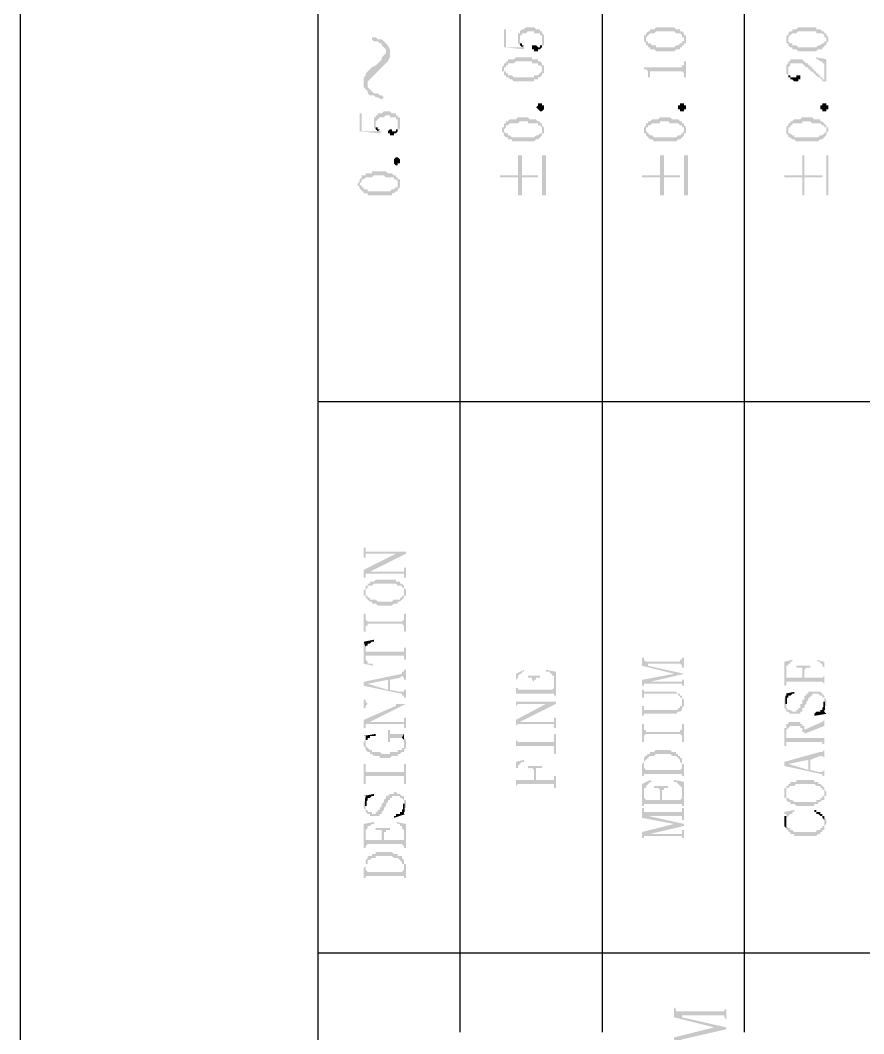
# Model space of a CAD drawing. Header units: millimetres. Extents: x 7018 to 13530, y 4187 to 5692.
# Drawn here: x 7512.01 to 7531.02, y 4550.47 to 4573.32 of the extents above; entities that cross this region are included whole.
import ezdxf

# ---------------------------------------------------------------- set-up
doc = ezdxf.new("R2010")
doc.units = ezdxf.units.MM

msp = doc.modelspace()

# ---------------------------------------------------------------- hatches: boundary and pattern name
at = {"transparency": 33554559}
for points in [[(7522.913, 4573.119), (7522.913, 4572.713), (7523.365, 4572.668), (7523.365, 4572.713), (7523.365, 4572.758), (7523.32, 4572.713), (7522.959, 4572.713), (7522.959, 4573.119)], [(7523.229, 4572.938), (7523.229, 4572.848), (7523.229, 4572.803), (7523.229, 4572.803), (7523.274, 4572.758), (7523.274, 4572.893), (7523.274, 4572.984), (7523.32, 4572.984), (7523.32, 4573.029), (7523.41, 4573.029), (7523.455, 4573.074), (7523.59, 4573.074), (7523.59, 4573.029), (7523.726, 4573.029), (7523.726, 4572.984), (7523.771, 4572.984), (7523.771, 4572.938), (7523.771, 4572.893), (7523.771, 4572.758), (7523.816, 4572.758), (7523.816, 4572.803), (7523.816, 4572.893), (7523.816, 4572.938), (7523.816, 4572.984), (7523.771, 4573.029), (7523.771, 4573.074), (7523.726, 4573.074), (7523.726, 4573.119), (7523.636, 4573.119), (7523.59, 4573.164), (7523.41, 4573.164), (7523.365, 4573.119), (7523.32, 4573.119), (7523.274, 4573.074), (7523.274, 4573.029), (7523.229, 4573.029), (7523.229, 4572.984)], [(7526.073, 4572.893), (7526.073, 4572.848), (7526.073, 4572.848), (7526.118, 4572.803), (7526.118, 4572.758), (7526.118, 4572.893), (7526.118, 4572.938), (7526.118, 4572.938), (7526.163, 4572.984), (7526.163, 4572.984), (7526.208, 4573.029), (7526.298, 4573.029), (7526.343, 4573.074), (7526.75, 4573.074), (7526.795, 4573.029), (7526.885, 4573.029), (7526.93, 4572.984), (7526.93, 4572.938), (7526.975, 4572.938), (7526.975, 4572.893), (7526.975, 4573.029), (7526.975, 4573.029), (7526.93, 4573.074), (7526.885, 4573.074), (7526.885, 4573.119), (7526.795, 4573.119), (7526.75, 4573.164), (7526.343, 4573.164), (7526.298, 4573.119), (7526.208, 4573.119), (7526.208, 4573.074), (7526.163, 4573.074), (7526.118, 4573.029), (7526.118, 4572.984), (7526.073, 4572.984), (7526.073, 4572.938), (7526.073, 4572.938)], [(7526.118, 4572.758), (7526.163, 4572.758), (7526.163, 4572.713), (7526.208, 4572.713), (7526.208, 4572.668), (7526.298, 4572.668), (7526.343, 4572.623), (7526.75, 4572.623), (7526.795, 4572.668), (7526.885, 4572.668), (7526.885, 4572.713), (7526.93, 4572.713), (7526.93, 4572.758), (7526.975, 4572.758), (7526.975, 4572.803), (7527.02, 4572.803), (7527.02, 4572.848), (7527.02, 4572.893), (7527.02, 4572.938), (7527.02, 4572.984), (7526.975, 4572.984), (7526.975, 4573.029), (7526.975, 4572.893), (7526.975, 4572.848), (7526.93, 4572.848), (7526.93, 4572.803), (7526.885, 4572.803), (7526.84, 4572.758), (7526.795, 4572.758), (7526.75, 4572.713), (7526.343, 4572.713), (7526.343, 4572.758), (7526.253, 4572.758), (7526.208, 4572.803), (7526.163, 4572.803), (7526.163, 4572.848), (7526.118, 4572.848), (7526.118, 4572.893), (7526.118, 4572.893)], [(7529.277, 4572.893), (7529.277, 4572.848), (7529.277, 4572.803), (7529.322, 4572.803), (7529.322, 4572.758), (7529.322, 4572.893), (7529.322, 4572.938), (7529.322, 4572.938), (7529.367, 4572.984), (7529.367, 4572.984), (7529.412, 4573.029), (7529.503, 4573.029), (7529.548, 4573.074), (7529.954, 4573.074), (7529.954, 4573.029), (7530.089, 4573.029), (7530.135, 4572.984), (7530.135, 4572.938), (7530.18, 4572.938), (7530.18, 4572.893), (7530.18, 4573.029), (7530.135, 4573.029), (7530.135, 4573.074), (7530.089, 4573.074), (7530.044, 4573.119), (7529.954, 4573.119), (7529.954, 4573.164), (7529.548, 4573.164), (7529.503, 4573.119), (7529.412, 4573.119), (7529.412, 4573.074), (7529.367, 4573.074), (7529.322, 4573.029), (7529.322, 4572.984), (7529.277, 4572.984), (7529.277, 4572.938), (7529.277, 4572.938)], [(7529.322, 4572.758), (7529.322, 4572.758), (7529.367, 4572.713), (7529.412, 4572.713), (7529.412, 4572.668), (7529.503, 4572.668), (7529.548, 4572.623), (7529.954, 4572.623), (7529.999, 4572.668), (7530.089, 4572.668), (7530.089, 4572.713), (7530.135, 4572.713), (7530.135, 4572.758), (7530.18, 4572.758), (7530.18, 4572.803), (7530.18, 4572.803), (7530.225, 4572.848), (7530.225, 4572.893), (7530.225, 4572.938), (7530.225, 4572.938), (7530.18, 4572.984), (7530.18, 4573.029), (7530.18, 4572.893), (7530.18, 4572.848), (7530.135, 4572.848), (7530.135, 4572.803), (7530.089, 4572.803), (7530.044, 4572.758), (7529.999, 4572.758), (7529.954, 4572.713), (7529.548, 4572.713), (7529.503, 4572.758), (7529.412, 4572.758), (7529.412, 4572.803), (7529.367, 4572.803), (7529.322, 4572.848), (7529.322, 4572.893), (7529.322, 4572.893)], [(7519.935, 4572.893), (7519.935, 4572.893), (7519.98, 4572.848), (7520.07, 4572.848), (7520.115, 4572.803), (7520.16, 4572.803), (7520.16, 4572.758), (7520.206, 4572.713), (7520.251, 4572.668), (7520.251, 4572.352), (7520.251, 4572.352), (7520.296, 4572.397), (7520.341, 4572.487), (7520.341, 4572.668), (7520.296, 4572.758), (7520.251, 4572.803), (7520.251, 4572.803), (7520.206, 4572.848), (7520.16, 4572.893), (7520.07, 4572.893), (7520.025, 4572.938), (7519.935, 4572.938)], [(7523.274, 4572.758), (7523.274, 4572.758), (7523.32, 4572.713), (7523.32, 4572.713), (7523.365, 4572.758), (7523.32, 4572.758), (7523.32, 4572.803), (7523.274, 4572.803), (7523.274, 4572.848), (7523.274, 4572.893)], [(7523.545, 4572.713), (7523.545, 4572.668), (7523.59, 4572.668), (7523.59, 4572.623), (7523.681, 4572.623), (7523.681, 4572.668), (7523.726, 4572.668), (7523.771, 4572.713), (7523.771, 4572.893), (7523.771, 4572.803), (7523.771, 4572.758), (7523.726, 4572.758), (7523.726, 4572.713), (7523.681, 4572.713), (7523.636, 4572.758), (7523.545, 4572.758)], [(7519.754, 4571.9), (7519.754, 4571.81), (7519.799, 4571.765), (7519.844, 4571.72), (7519.844, 4571.946), (7519.89, 4571.991), (7519.935, 4572.036), (7519.98, 4572.081), (7520.025, 4572.126), (7520.07, 4572.171), (7520.115, 4572.216), (7520.16, 4572.261), (7520.16, 4572.261), (7520.206, 4572.307), (7520.251, 4572.352), (7520.251, 4572.623), (7520.251, 4572.577), (7520.206, 4572.532), (7520.16, 4572.487), (7520.16, 4572.442), (7520.115, 4572.397), (7520.07, 4572.352), (7520.025, 4572.307), (7519.935, 4572.261), (7519.935, 4572.261), (7519.89, 4572.216), (7519.844, 4572.171), (7519.799, 4572.126), (7519.799, 4572.081), (7519.754, 4572.036), (7519.754, 4571.991)], [(7522.868, 4572.216), (7522.868, 4572.171), (7522.913, 4572.171), (7522.913, 4572.126), (7522.913, 4572.081), (7522.913, 4572.216), (7522.913, 4572.261), (7522.959, 4572.261), (7522.959, 4572.307), (7523.004, 4572.307), (7523.004, 4572.352), (7523.139, 4572.352), (7523.184, 4572.397), (7523.545, 4572.397), (7523.545, 4572.352), (7523.681, 4572.352), (7523.681, 4572.307), (7523.726, 4572.307), (7523.771, 4572.261), (7523.771, 4572.216), (7523.771, 4572.352), (7523.771, 4572.352), (7523.726, 4572.397), (7523.681, 4572.397), (7523.681, 4572.442), (7523.545, 4572.442), (7523.545, 4572.487), (7523.184, 4572.487), (7523.139, 4572.442), (7523.004, 4572.442), (7523.004, 4572.397), (7522.959, 4572.397), (7522.959, 4572.352), (7522.913, 4572.352), (7522.913, 4572.307), (7522.913, 4572.307), (7522.868, 4572.261)], [(7522.913, 4572.081), (7522.959, 4572.081), (7522.959, 4572.036), (7523.004, 4572.036), (7523.049, 4571.991), (7523.094, 4571.991), (7523.139, 4571.946), (7523.59, 4571.946), (7523.59, 4571.991), (7523.681, 4571.991), (7523.681, 4572.036), (7523.726, 4572.036), (7523.771, 4572.081), (7523.771, 4572.126), (7523.816, 4572.126), (7523.816, 4572.171), (7523.816, 4572.216), (7523.816, 4572.261), (7523.816, 4572.307), (7523.771, 4572.307), (7523.771, 4572.352), (7523.771, 4572.216), (7523.771, 4572.171), (7523.771, 4572.171), (7523.726, 4572.126), (7523.726, 4572.126), (7523.681, 4572.081), (7523.59, 4572.081), (7523.59, 4572.036), (7523.139, 4572.036), (7523.094, 4572.081), (7523.004, 4572.081), (7523.004, 4572.126), (7522.959, 4572.126), (7522.959, 4572.171), (7522.913, 4572.171), (7522.913, 4572.216)], [(7526.073, 4572.261), (7526.073, 4572.216), (7526.118, 4572.216), (7526.163, 4572.171), (7526.163, 4572.126), (7526.163, 4572.036), (7526.208, 4572.036), (7526.208, 4572.126), (7526.208, 4572.171), (7526.93, 4572.171), (7526.975, 4572.126), (7526.975, 4572.036), (7527.02, 4572.036), (7527.02, 4572.397), (7526.975, 4572.397), (7526.975, 4572.352), (7526.975, 4572.307), (7526.93, 4572.307), (7526.93, 4572.261), (7526.885, 4572.261)], [(7529.277, 4572.216), (7529.277, 4572.171), (7529.277, 4572.126), (7529.277, 4572.126), (7529.322, 4572.081), (7529.322, 4572.216), (7529.322, 4572.261), (7529.322, 4572.261), (7529.367, 4572.307), (7529.367, 4572.352), (7529.638, 4572.352), (7529.683, 4572.307), (7529.683, 4572.307), (7529.728, 4572.261), (7529.774, 4572.261), (7529.774, 4572.216), (7529.819, 4572.216), (7529.819, 4572.171), (7529.864, 4572.171), (7529.909, 4572.126), (7529.909, 4572.126), (7529.954, 4572.081), (7529.954, 4572.081), (7529.999, 4572.036), (7530.044, 4572.036), (7530.044, 4571.991), (7530.089, 4571.991), (7530.089, 4571.946), (7530.135, 4571.946), (7530.135, 4571.991), (7530.089, 4571.991), (7530.089, 4572.036), (7530.044, 4572.036), (7530.044, 4572.081), (7529.999, 4572.081), (7529.999, 4572.126), (7529.954, 4572.126), (7529.954, 4572.171), (7529.909, 4572.171), (7529.909, 4572.216), (7529.864, 4572.216), (7529.864, 4572.261), (7529.819, 4572.261), (7529.819, 4572.307), (7529.774, 4572.307), (7529.774, 4572.352), (7529.728, 4572.352), (7529.683, 4572.397), (7529.683, 4572.397), (7529.638, 4572.442), (7529.367, 4572.442), (7529.367, 4572.397), (7529.322, 4572.397), (7529.322, 4572.352), (7529.322, 4572.352), (7529.277, 4572.307), (7529.277, 4572.261), (7529.277, 4572.261)], [(7529.954, 4572.487), (7529.954, 4572.442), (7529.999, 4572.442), (7530.044, 4572.397), (7530.089, 4572.397), (7530.089, 4572.352), (7530.135, 4572.352), (7530.135, 4571.946), (7530.18, 4571.946), (7530.18, 4572.442)], [(7529.322, 4572.081), (7529.322, 4572.036), (7529.367, 4572.036), (7529.367, 4571.991), (7529.412, 4571.991), (7529.458, 4571.946), (7529.548, 4571.946), (7529.548, 4571.991), (7529.593, 4571.991), (7529.593, 4572.036), (7529.593, 4572.081), (7529.503, 4572.081), (7529.503, 4572.036), (7529.367, 4572.036), (7529.367, 4572.081), (7529.322, 4572.081), (7529.322, 4572.126), (7529.322, 4572.171), (7529.322, 4572.171)], [(7519.844, 4571.72), (7519.844, 4571.675), (7519.89, 4571.63), (7519.98, 4571.63), (7520.025, 4571.584), (7520.07, 4571.584), (7520.16, 4571.539), (7520.206, 4571.584), (7520.16, 4571.63), (7520.115, 4571.63), (7520.07, 4571.675), (7519.98, 4571.675), (7519.935, 4571.72), (7519.935, 4571.72), (7519.89, 4571.765), (7519.844, 4571.81), (7519.844, 4571.855)], [(7523.816, 4571.359), (7523.816, 4571.314), (7523.816, 4571.314), (7523.771, 4571.269), (7523.726, 4571.269), (7523.681, 4571.314), (7523.681, 4571.314), (7523.636, 4571.359), (7523.636, 4571.359), (7523.681, 4571.404), (7523.681, 4571.449), (7523.771, 4571.449), (7523.771, 4571.404), (7523.816, 4571.404), (7523.816, 4571.359)], [(7527.02, 4571.359), (7527.02, 4571.314), (7526.975, 4571.314), (7526.975, 4571.269), (7526.885, 4571.269), (7526.885, 4571.314), (7526.84, 4571.314), (7526.84, 4571.359), (7526.84, 4571.404), (7526.885, 4571.404), (7526.885, 4571.449), (7526.975, 4571.449), (7526.975, 4571.404), (7527.02, 4571.404), (7527.02, 4571.359)], [(7530.225, 4571.359), (7530.225, 4571.314), (7530.18, 4571.314), (7530.18, 4571.269), (7530.089, 4571.269), (7530.089, 4571.314), (7530.044, 4571.314), (7530.044, 4571.359), (7530.044, 4571.404), (7530.089, 4571.404), (7530.089, 4571.449), (7530.18, 4571.449), (7530.18, 4571.404), (7530.225, 4571.404), (7530.225, 4571.359)], [(7519.664, 4571.223), (7519.664, 4570.817), (7520.115, 4570.772), (7520.16, 4570.817), (7520.115, 4570.817), (7520.115, 4570.862), (7520.07, 4570.817), (7519.709, 4570.817), (7519.709, 4571.223)], [(7519.98, 4571.043), (7519.98, 4570.953), (7519.98, 4570.907), (7519.98, 4570.907), (7520.025, 4570.862), (7520.025, 4570.998), (7520.025, 4571.043), (7520.025, 4571.043), (7520.07, 4571.088), (7520.07, 4571.088), (7520.115, 4571.133), (7520.206, 4571.133), (7520.251, 4571.178), (7520.341, 4571.178), (7520.341, 4571.133), (7520.476, 4571.133), (7520.476, 4571.088), (7520.521, 4571.088), (7520.521, 4571.043), (7520.521, 4570.998), (7520.521, 4570.862), (7520.567, 4570.862), (7520.567, 4570.907), (7520.567, 4570.998), (7520.567, 4571.043), (7520.567, 4571.133), (7520.521, 4571.133), (7520.521, 4571.178), (7520.476, 4571.178), (7520.476, 4571.223), (7520.386, 4571.223), (7520.341, 4571.269), (7520.206, 4571.269), (7520.16, 4571.223), (7520.07, 4571.223), (7520.07, 4571.178), (7520.025, 4571.178), (7520.025, 4571.133), (7519.98, 4571.133), (7519.98, 4571.088)], [(7520.025, 4570.862), (7520.025, 4570.862), (7520.07, 4570.817), (7520.07, 4570.817), (7520.115, 4570.862), (7520.07, 4570.862), (7520.07, 4570.907), (7520.025, 4570.907), (7520.025, 4570.953), (7520.025, 4570.998)], [(7520.296, 4570.817), (7520.296, 4570.772), (7520.341, 4570.772), (7520.341, 4570.727), (7520.431, 4570.727), (7520.431, 4570.772), (7520.476, 4570.772), (7520.521, 4570.817), (7520.521, 4570.998), (7520.521, 4570.907), (7520.521, 4570.862), (7520.476, 4570.862), (7520.476, 4570.817), (7520.386, 4570.817), (7520.386, 4570.862), (7520.341, 4570.862)], [(7522.868, 4570.862), (7522.868, 4570.817), (7522.868, 4570.817), (7522.913, 4570.772), (7522.913, 4570.727), (7522.913, 4570.862), (7522.913, 4570.862), (7522.959, 4570.907), (7522.959, 4570.953), (7523.004, 4570.953), (7523.049, 4570.998), (7523.229, 4570.998), (7523.274, 4571.043), (7523.455, 4571.043), (7523.455, 4570.998), (7523.681, 4570.998), (7523.681, 4570.953), (7523.726, 4570.953), (7523.771, 4570.907), (7523.771, 4570.862), (7523.771, 4570.998), (7523.726, 4570.998), (7523.726, 4571.043), (7523.681, 4571.043), (7523.636, 4571.088), (7523.5, 4571.088), (7523.455, 4571.133), (7523.229, 4571.133), (7523.184, 4571.088), (7523.049, 4571.088), (7523.004, 4571.043), (7522.959, 4571.043), (7522.959, 4570.998), (7522.913, 4570.998), (7522.913, 4570.953), (7522.913, 4570.907), (7522.868, 4570.907)], [(7522.913, 4570.727), (7522.959, 4570.682), (7523.004, 4570.682), (7523.004, 4570.637), (7523.094, 4570.637), (7523.094, 4570.592), (7523.59, 4570.592), (7523.636, 4570.637), (7523.681, 4570.637), (7523.726, 4570.682), (7523.726, 4570.682), (7523.771, 4570.727), (7523.771, 4570.772), (7523.816, 4570.772), (7523.816, 4570.817), (7523.816, 4570.862), (7523.816, 4570.907), (7523.816, 4570.907), (7523.771, 4570.953), (7523.771, 4570.817), (7523.771, 4570.772), (7523.726, 4570.772), (7523.681, 4570.727), (7523.636, 4570.727), (7523.59, 4570.682), (7523.094, 4570.682), (7523.049, 4570.727), (7523.004, 4570.727), (7523.004, 4570.772), (7522.959, 4570.772), (7522.913, 4570.817), (7522.913, 4570.862)], [(7526.073, 4570.862), (7526.073, 4570.817), (7526.073, 4570.772), (7526.118, 4570.772), (7526.118, 4570.727), (7526.118, 4570.862), (7526.118, 4570.907), (7526.163, 4570.907), (7526.163, 4570.953), (7526.208, 4570.953), (7526.253, 4570.998), (7526.434, 4570.998), (7526.434, 4571.043), (7526.614, 4571.043), (7526.659, 4570.998), (7526.84, 4570.998), (7526.885, 4570.953), (7526.93, 4570.953), (7526.93, 4570.907), (7526.975, 4570.907), (7526.975, 4570.862), (7526.975, 4570.998), (7526.93, 4570.998), (7526.93, 4571.043), (7526.885, 4571.043), (7526.84, 4571.088), (7526.705, 4571.088), (7526.659, 4571.133), (7526.434, 4571.133), (7526.389, 4571.088), (7526.253, 4571.088), (7526.208, 4571.043), (7526.163, 4571.043), (7526.163, 4570.998), (7526.118, 4570.998), (7526.118, 4570.953), (7526.118, 4570.953), (7526.073, 4570.907)], [(7526.118, 4570.727), (7526.163, 4570.682), (7526.163, 4570.682), (7526.208, 4570.637), (7526.253, 4570.637), (7526.298, 4570.592), (7526.795, 4570.592), (7526.84, 4570.637), (7526.885, 4570.637), (7526.93, 4570.682), (7526.93, 4570.682), (7526.975, 4570.727), (7526.975, 4570.772), (7527.02, 4570.772), (7527.02, 4570.817), (7527.02, 4570.862), (7527.02, 4570.907), (7527.02, 4570.907), (7526.975, 4570.953), (7526.975, 4570.817), (7526.975, 4570.817), (7526.93, 4570.772), (7526.93, 4570.772), (7526.885, 4570.727), (7526.84, 4570.727), (7526.795, 4570.682), (7526.298, 4570.682), (7526.253, 4570.727), (7526.208, 4570.727), (7526.163, 4570.772), (7526.163, 4570.772), (7526.118, 4570.817), (7526.118, 4570.862)], [(7529.277, 4570.862), (7529.277, 4570.817), (7529.277, 4570.772), (7529.277, 4570.772), (7529.322, 4570.727), (7529.322, 4570.862), (7529.322, 4570.907), (7529.367, 4570.907), (7529.367, 4570.953), (7529.412, 4570.953), (7529.412, 4570.998), (7529.638, 4570.998), (7529.638, 4571.043), (7529.819, 4571.043), (7529.864, 4570.998), (7530.044, 4570.998), (7530.089, 4570.953), (7530.135, 4570.953), (7530.135, 4570.907), (7530.18, 4570.907), (7530.18, 4570.862), (7530.18, 4570.953), (7530.135, 4570.998), (7530.135, 4570.998), (7530.089, 4571.043), (7530.044, 4571.043), (7530.044, 4571.088), (7529.909, 4571.088), (7529.864, 4571.133), (7529.638, 4571.133), (7529.593, 4571.088), (7529.458, 4571.088), (7529.412, 4571.043), (7529.367, 4571.043), (7529.367, 4570.998), (7529.322, 4570.998), (7529.322, 4570.953), (7529.322, 4570.953), (7529.277, 4570.907)], [(7529.322, 4570.727), (7529.322, 4570.682), (7529.367, 4570.682), (7529.412, 4570.637), (7529.458, 4570.637), (7529.503, 4570.592), (7529.999, 4570.592), (7530.044, 4570.637), (7530.089, 4570.637), (7530.135, 4570.682), (7530.135, 4570.682), (7530.18, 4570.727), (7530.18, 4570.772), (7530.18, 4570.772), (7530.225, 4570.817), (7530.225, 4570.862), (7530.225, 4570.907), (7530.18, 4570.907), (7530.18, 4570.953), (7530.18, 4570.817), (7530.18, 4570.817), (7530.135, 4570.772), (7530.135, 4570.772), (7530.089, 4570.727), (7530.044, 4570.727), (7529.999, 4570.682), (7529.458, 4570.682), (7529.458, 4570.727), (7529.412, 4570.727), (7529.367, 4570.772), (7529.322, 4570.772), (7529.322, 4570.817), (7529.322, 4570.862)], [(7520.567, 4570.14), (7520.567, 4570.095), (7520.521, 4570.095), (7520.521, 4570.05), (7520.476, 4570.05), (7520.431, 4570.095), (7520.431, 4570.14), (7520.431, 4570.185), (7520.431, 4570.185), (7520.476, 4570.231), (7520.521, 4570.231), (7520.567, 4570.185), (7520.567, 4570.14)], [(7522.823, 4569.824), (7522.823, 4569.779), (7523.229, 4569.779), (7523.229, 4569.373), (7523.32, 4569.373), (7523.32, 4569.779), (7523.681, 4569.779), (7523.681, 4569.824), (7523.32, 4569.824), (7523.32, 4570.276), (7523.229, 4570.276), (7523.229, 4569.824)], [(7523.861, 4569.373), (7523.861, 4570.276), (7523.771, 4570.276), (7523.771, 4569.373)], [(7526.028, 4569.824), (7526.028, 4569.779), (7526.434, 4569.779), (7526.434, 4569.373), (7526.524, 4569.373), (7526.524, 4569.779), (7526.885, 4569.779), (7526.885, 4569.824), (7526.524, 4569.824), (7526.524, 4570.276), (7526.434, 4570.276), (7526.434, 4569.824)], [(7527.066, 4569.373), (7527.066, 4570.276), (7526.975, 4570.276), (7526.975, 4569.373)], [(7529.232, 4569.824), (7529.232, 4569.779), (7529.638, 4569.779), (7529.638, 4569.373), (7529.683, 4569.373), (7529.683, 4569.779), (7530.089, 4569.779), (7530.089, 4569.824), (7529.683, 4569.824), (7529.683, 4570.276), (7529.638, 4570.276), (7529.638, 4569.824)], [(7530.225, 4569.373), (7530.225, 4570.276), (7530.18, 4570.276), (7530.18, 4569.373)], [(7519.619, 4569.644), (7519.619, 4569.599), (7519.664, 4569.554), (7519.664, 4569.508), (7519.664, 4569.644), (7519.664, 4569.644), (7519.709, 4569.689), (7519.709, 4569.734), (7519.754, 4569.734), (7519.799, 4569.779), (7519.935, 4569.779), (7519.98, 4569.824), (7520.206, 4569.824), (7520.251, 4569.779), (7520.431, 4569.779), (7520.431, 4569.734), (7520.476, 4569.734), (7520.521, 4569.689), (7520.521, 4569.644), (7520.521, 4569.779), (7520.476, 4569.779), (7520.476, 4569.824), (7520.431, 4569.824), (7520.386, 4569.869), (7520.296, 4569.869), (7520.251, 4569.915), (7519.935, 4569.915), (7519.935, 4569.869), (7519.799, 4569.869), (7519.799, 4569.824), (7519.709, 4569.824), (7519.709, 4569.779), (7519.709, 4569.779), (7519.664, 4569.734), (7519.664, 4569.689), (7519.664, 4569.689)], [(7519.664, 4569.508), (7519.709, 4569.508), (7519.709, 4569.463), (7519.754, 4569.463), (7519.754, 4569.418), (7519.844, 4569.418), (7519.844, 4569.373), (7520.386, 4569.373), (7520.386, 4569.418), (7520.431, 4569.418), (7520.476, 4569.463), (7520.521, 4569.463), (7520.521, 4569.508), (7520.521, 4569.508), (7520.567, 4569.554), (7520.567, 4569.599), (7520.567, 4569.644), (7520.567, 4569.689), (7520.567, 4569.734), (7520.521, 4569.734), (7520.521, 4569.599), (7520.521, 4569.554), (7520.476, 4569.554), (7520.431, 4569.508), (7520.386, 4569.508), (7520.341, 4569.463), (7519.844, 4569.463), (7519.844, 4569.508), (7519.754, 4569.508), (7519.754, 4569.554), (7519.709, 4569.554), (7519.709, 4569.599), (7519.664, 4569.599), (7519.664, 4569.644)], [(7519.754, 4561.43), (7519.754, 4561.204), (7519.799, 4561.204), (7519.799, 4561.294), (7520.702, 4561.294), (7520.702, 4561.339), (7519.799, 4561.339), (7519.799, 4561.43)], [(7519.754, 4560.933), (7519.754, 4560.753), (7519.799, 4560.753), (7519.799, 4560.843), (7519.844, 4560.843), (7519.89, 4560.888), (7520.702, 4561.294), (7520.476, 4561.294)], [(7519.844, 4560.843), (7520.657, 4560.843), (7520.657, 4560.753), (7520.702, 4560.753), (7520.702, 4560.978), (7520.657, 4560.978), (7520.657, 4560.933), (7520.657, 4560.888), (7519.89, 4560.888)], [(7519.799, 4560.527), (7519.799, 4560.437), (7519.799, 4560.482), (7519.799, 4560.482), (7519.844, 4560.527), (7519.844, 4560.572), (7519.935, 4560.572), (7519.98, 4560.617), (7520.476, 4560.617), (7520.521, 4560.572), (7520.612, 4560.572), (7520.612, 4560.527), (7520.657, 4560.527), (7520.657, 4560.482), (7520.657, 4560.437), (7520.657, 4560.572), (7520.657, 4560.572), (7520.612, 4560.617), (7520.567, 4560.617), (7520.567, 4560.662), (7520.476, 4560.662), (7520.476, 4560.708), (7520.025, 4560.708), (7519.98, 4560.662), (7519.89, 4560.662), (7519.89, 4560.617), (7519.844, 4560.617), (7519.844, 4560.572), (7519.799, 4560.572)], [(7519.754, 4560.437), (7519.754, 4560.392), (7519.754, 4560.347), (7519.799, 4560.347), (7519.799, 4560.301), (7519.799, 4560.301), (7519.844, 4560.256), (7519.844, 4560.256), (7519.89, 4560.211), (7519.935, 4560.211), (7519.935, 4560.166), (7520.025, 4560.166), (7520.07, 4560.121), (7520.386, 4560.121), (7520.431, 4560.166), (7520.521, 4560.166), (7520.521, 4560.211), (7520.567, 4560.211), (7520.612, 4560.256), (7520.612, 4560.256), (7520.657, 4560.301), (7520.657, 4560.347), (7520.702, 4560.347), (7520.702, 4560.392), (7520.702, 4560.437), (7520.702, 4560.482), (7520.702, 4560.482), (7520.657, 4560.527), (7520.657, 4560.437), (7520.657, 4560.392), (7520.657, 4560.347), (7520.612, 4560.347), (7520.612, 4560.301), (7520.567, 4560.301), (7520.567, 4560.256), (7520.431, 4560.256), (7520.386, 4560.211), (7520.07, 4560.211), (7520.025, 4560.256), (7519.89, 4560.256), (7519.89, 4560.301), (7519.844, 4560.301), (7519.844, 4560.347), (7519.799, 4560.347), (7519.799, 4560.392), (7519.799, 4560.527), (7519.799, 4560.482), (7519.754, 4560.482)], [(7519.754, 4559.94), (7519.754, 4559.534), (7519.799, 4559.534), (7519.799, 4559.67), (7519.844, 4559.67), (7519.844, 4559.715), (7520.612, 4559.715), (7520.657, 4559.67), (7520.657, 4559.534), (7520.702, 4559.534), (7520.702, 4559.94), (7520.657, 4559.94), (7520.657, 4559.805), (7520.657, 4559.805), (7520.612, 4559.76), (7519.844, 4559.76), (7519.799, 4559.805), (7519.799, 4559.94)], [(7519.754, 4559.309), (7519.799, 4559.173), (7519.799, 4559.218), (7519.844, 4559.218), (7519.844, 4559.263), (7519.89, 4559.263), (7519.935, 4559.309), (7519.98, 4559.309), (7519.98, 4559.354)], [(7519.754, 4559.309), (7519.754, 4558.812), (7519.98, 4558.767), (7519.98, 4558.767), (7519.935, 4558.812), (7519.844, 4558.812), (7519.844, 4558.857), (7519.844, 4558.857), (7519.799, 4558.902), (7519.799, 4559.173)], [(7519.799, 4559.173), (7519.799, 4558.947), (7519.799, 4558.993), (7520.657, 4558.993), (7520.657, 4558.902), (7520.702, 4558.902), (7520.702, 4559.173), (7520.657, 4559.173), (7520.657, 4559.128), (7520.657, 4559.083), (7519.799, 4559.083), (7519.799, 4559.128)], [(7526.028, 4558.947), (7526.028, 4558.767), (7526.75, 4558.586), (7526.975, 4558.586), (7526.163, 4558.767), (7526.163, 4558.812), (7526.118, 4558.857), (7526.118, 4558.857), (7526.073, 4558.902), (7526.073, 4558.947), (7526.073, 4558.947)], [(7526.118, 4558.857), (7526.163, 4558.812), (7526.885, 4558.812), (7526.93, 4558.767), (7526.93, 4558.722), (7526.975, 4558.722), (7526.975, 4558.947), (7526.93, 4558.947), (7526.93, 4558.902), (7526.885, 4558.902), (7526.885, 4558.857)], [(7529.232, 4558.857), (7529.232, 4558.316), (7529.277, 4558.316), (7529.277, 4558.677), (7529.277, 4558.722), (7529.277, 4558.767), (7529.322, 4558.767), (7529.322, 4558.812), (7529.367, 4558.812), (7529.367, 4558.857), (7529.412, 4558.857), (7529.412, 4558.902)], [(7529.954, 4558.902), (7529.954, 4558.902), (7529.999, 4558.857), (7530.044, 4558.857), (7530.044, 4558.812), (7530.089, 4558.812), (7530.089, 4558.767), (7530.089, 4558.767), (7530.135, 4558.722), (7530.135, 4558.677), (7530.135, 4558.316), (7530.135, 4558.857)], [(7519.754, 4558.406), (7519.754, 4558.316), (7519.844, 4558.361), (7520.296, 4558.451), (7520.296, 4558.225), (7520.341, 4558.451), (7520.567, 4558.496), (7520.567, 4558.496), (7520.612, 4558.541), (7520.657, 4558.496), (7520.657, 4558.451), (7520.702, 4558.451), (7520.702, 4558.677), (7520.657, 4558.677), (7520.657, 4558.632), (7520.612, 4558.632), (7520.612, 4558.586)], [(7523.184, 4558.586), (7523.184, 4558.09), (7523.184, 4558.451), (7523.184, 4558.451), (7523.229, 4558.496), (7523.229, 4558.541), (7523.229, 4558.541), (7523.274, 4558.586), (7523.32, 4558.586), (7523.32, 4558.632), (7523.365, 4558.632), (7523.365, 4558.677)], [(7523.861, 4558.632), (7523.951, 4558.632), (7523.951, 4558.586), (7523.997, 4558.586), (7523.997, 4558.541), (7524.042, 4558.541), (7524.042, 4558.496), (7524.042, 4558.09), (7524.087, 4558.09), (7524.087, 4558.632), (7523.861, 4558.677)], [(7526.028, 4558.451), (7526.028, 4558.316), (7526.073, 4558.316), (7526.073, 4558.361), (7526.118, 4558.361), (7526.208, 4558.406), (7526.975, 4558.586), (7526.75, 4558.586)], [(7529.277, 4558.361), (7529.277, 4558.406), (7530.089, 4558.406), (7530.135, 4558.361), (7530.135, 4558.541), (7530.135, 4558.541), (7530.089, 4558.496), (7529.683, 4558.496), (7529.683, 4558.632), (7529.638, 4558.496), (7529.277, 4558.496), (7529.277, 4558.677)], [(7529.503, 4558.767), (7529.503, 4558.722), (7529.638, 4558.722), (7529.638, 4558.677), (7529.638, 4558.496), (7529.683, 4558.632), (7529.683, 4558.677), (7529.683, 4558.677), (7529.728, 4558.722), (7529.819, 4558.722), (7529.819, 4558.767)], [(7519.754, 4558.316), (7520.612, 4558.135), (7520.612, 4558.09), (7520.657, 4558.09), (7520.657, 4558.045), (7520.702, 4558.045), (7520.702, 4558.225), (7520.657, 4558.225), (7520.657, 4558.18), (7520.567, 4558.18), (7520.341, 4558.225), (7520.341, 4558.451), (7520.296, 4558.225), (7519.844, 4558.361), (7519.844, 4558.361)], [(7523.184, 4558.09), (7523.184, 4558.135), (7524.042, 4558.135), (7524.042, 4558.27), (7524.042, 4558.27), (7523.997, 4558.225), (7523.59, 4558.225), (7523.59, 4558.406), (7523.59, 4558.225), (7523.229, 4558.225), (7523.229, 4558.27), (7523.184, 4558.27), (7523.184, 4558.451)], [(7523.455, 4558.541), (7523.455, 4558.496), (7523.545, 4558.496), (7523.545, 4558.451), (7523.545, 4558.451), (7523.59, 4558.406), (7523.59, 4558.225), (7523.59, 4558.406), (7523.59, 4558.451), (7523.636, 4558.451), (7523.636, 4558.496), (7523.726, 4558.496), (7523.726, 4558.541)], [(7526.118, 4558.361), (7526.93, 4558.361), (7526.93, 4558.316), (7526.975, 4558.316), (7526.975, 4558.451), (7526.93, 4558.451), (7526.93, 4558.406), (7526.208, 4558.406)], [(7526.028, 4558.225), (7526.028, 4558.045), (7526.073, 4558.045), (7526.073, 4558.09), (7526.073, 4558.135), (7526.84, 4558.135), (7526.84, 4558.09), (7526.885, 4558.09), (7526.885, 4558.045), (7526.93, 4558.045), (7526.93, 4557.955), (7526.93, 4558.09), (7526.885, 4558.09), (7526.885, 4558.135), (7526.84, 4558.135), (7526.795, 4558.18), (7526.073, 4558.18), (7526.073, 4558.225), (7526.073, 4558.225)], [(7529.232, 4557.909), (7529.232, 4557.819), (7529.232, 4557.819), (7529.277, 4557.774), (7529.277, 4557.729), (7529.322, 4557.729), (7529.367, 4557.684), (7529.593, 4557.684), (7529.593, 4557.729), (7529.638, 4557.729), (7529.638, 4557.774), (7529.638, 4557.819), (7529.683, 4557.819), (7529.683, 4557.864), (7529.683, 4557.864), (7529.728, 4557.909), (7529.728, 4557.955), (7529.728, 4557.955), (7529.774, 4558), (7529.774, 4558.045), (7529.819, 4558.045), (7529.819, 4558.09), (7529.864, 4558.09), (7529.864, 4558.135), (7529.999, 4558.135), (7530.044, 4558.09), (7530.089, 4558.09), (7530.089, 4558.045), (7530.135, 4558.045), (7530.135, 4557.955), (7530.135, 4557.819), (7530.135, 4557.864), (7530.18, 4557.864), (7530.18, 4557.955), (7530.18, 4558), (7530.135, 4558.045), (7530.135, 4558.09), (7530.135, 4558.09), (7530.089, 4558.135), (7530.089, 4558.135), (7530.044, 4558.18), (7529.774, 4558.18), (7529.774, 4558.135), (7529.728, 4558.135), (7529.728, 4558.09), (7529.683, 4558.09), (7529.683, 4558), (7529.638, 4558), (7529.638, 4557.909), (7529.593, 4557.909), (7529.593, 4557.819), (7529.548, 4557.819), (7529.548, 4557.774), (7529.503, 4557.774), (7529.503, 4557.729), (7529.412, 4557.729), (7529.367, 4557.774), (7529.322, 4557.774), (7529.277, 4557.819), (7529.277, 4557.864), (7529.277, 4558.045), (7529.232, 4558.045), (7529.232, 4558), (7529.232, 4557.955)], [(7529.232, 4558.135), (7529.277, 4558.135), (7529.277, 4557.955), (7529.277, 4558.045), (7529.322, 4558.045), (7529.322, 4558.09), (7529.367, 4558.09), (7529.412, 4558.135), (7529.458, 4558.135), (7529.458, 4558.18)], [(7519.754, 4558), (7519.754, 4557.819), (7519.799, 4557.819), (7519.799, 4557.864), (7519.799, 4557.864), (7519.844, 4557.909), (7520.476, 4557.909), (7520.476, 4557.864), (7520.702, 4557.909), (7519.844, 4557.909), (7519.799, 4557.955), (7519.799, 4558)], [(7519.754, 4557.548), (7519.754, 4557.368), (7519.799, 4557.368), (7519.799, 4557.413), (7519.799, 4557.458), (7519.844, 4557.458), (7519.89, 4557.503), (7520.702, 4557.909), (7520.476, 4557.864)], [(7523.184, 4558.045), (7523.184, 4557.819), (7523.184, 4557.864), (7523.184, 4557.864), (7523.229, 4557.909), (7524.087, 4557.909), (7524.087, 4557.955), (7523.184, 4557.955)], [(7523.184, 4557.548), (7523.184, 4557.368), (7523.184, 4557.413), (7523.184, 4557.413), (7523.229, 4557.458), (7523.229, 4557.458), (7523.274, 4557.503), (7524.087, 4557.909), (7523.861, 4557.909)], [(7526.028, 4557.864), (7526.028, 4557.639), (7526.073, 4557.639), (7526.073, 4557.684), (7526.795, 4557.684), (7526.84, 4557.729), (7526.885, 4557.729), (7526.93, 4557.774), (7526.93, 4557.819), (7526.93, 4557.819), (7526.975, 4557.864), (7526.975, 4557.955), (7526.975, 4558), (7526.975, 4558), (7526.93, 4558.045), (7526.93, 4557.909), (7526.93, 4557.864), (7526.885, 4557.864), (7526.885, 4557.819), (7526.84, 4557.819), (7526.84, 4557.774), (7526.073, 4557.774), (7526.073, 4557.819), (7526.073, 4557.864)], [(7529.909, 4557.684), (7529.909, 4557.639), (7530.18, 4557.684), (7530.135, 4557.729), (7530.135, 4557.909), (7530.135, 4557.864), (7530.089, 4557.819), (7530.089, 4557.774), (7530.044, 4557.774), (7530.044, 4557.729), (7529.954, 4557.729)], [(7519.844, 4557.458), (7520.657, 4557.458), (7520.657, 4557.413), (7520.657, 4557.368), (7520.702, 4557.368), (7520.702, 4557.594), (7520.657, 4557.594), (7520.657, 4557.503), (7519.89, 4557.503)], [(7523.229, 4557.458), (7524.042, 4557.458), (7524.042, 4557.368), (7524.087, 4557.368), (7524.087, 4557.594), (7524.042, 4557.594), (7524.042, 4557.548), (7524.042, 4557.503), (7523.274, 4557.503)], [(7526.028, 4557.458), (7526.028, 4557.052), (7526.073, 4557.052), (7526.073, 4557.187), (7526.073, 4557.187), (7526.118, 4557.232), (7526.885, 4557.232), (7526.93, 4557.187), (7526.93, 4557.052), (7526.975, 4557.052), (7526.975, 4557.458), (7526.93, 4557.458), (7526.93, 4557.323), (7526.885, 4557.323), (7526.885, 4557.278), (7526.118, 4557.278), (7526.118, 4557.323), (7526.073, 4557.323), (7526.073, 4557.458)], [(7529.232, 4557.278), (7529.232, 4556.962), (7529.277, 4556.962), (7529.277, 4557.278), (7529.277, 4557.323), (7529.277, 4557.323), (7529.322, 4557.368), (7529.322, 4557.368), (7529.367, 4557.413), (7529.593, 4557.413), (7529.593, 4557.368), (7529.638, 4557.368), (7529.638, 4557.323), (7529.638, 4557.278), (7529.683, 4557.278), (7529.683, 4557.142), (7529.683, 4557.413), (7529.638, 4557.413), (7529.638, 4557.458), (7529.593, 4557.458), (7529.593, 4557.503), (7529.322, 4557.503), (7529.322, 4557.458), (7529.277, 4557.458), (7529.277, 4557.413), (7529.277, 4557.368), (7529.232, 4557.368)], [(7529.683, 4557.323), (7529.683, 4557.232), (7530.135, 4557.413), (7530.135, 4557.594), (7530.135, 4557.548), (7530.135, 4557.548), (7530.089, 4557.503), (7530.089, 4557.503)], [(7519.754, 4557.187), (7519.799, 4557.187), (7519.799, 4557.007), (7519.799, 4557.052), (7519.799, 4557.097), (7519.844, 4557.097), (7519.844, 4557.142), (7519.89, 4557.142), (7519.89, 4557.187), (7520.025, 4557.187), (7520.025, 4557.232)], [(7520.296, 4557.323), (7520.296, 4557.052), (7520.341, 4557.052), (7520.341, 4557.097), (7520.341, 4557.142), (7520.612, 4557.142), (7520.657, 4557.232), (7520.341, 4557.232), (7520.341, 4557.278), (7520.341, 4557.323)], [(7520.612, 4557.142), (7520.657, 4557.097), (7520.657, 4557.052), (7520.657, 4557.007), (7520.657, 4557.142), (7520.657, 4557.232)], [(7523.184, 4557.232), (7523.184, 4556.781), (7523.184, 4556.962), (7524.042, 4556.962), (7524.042, 4556.781), (7524.087, 4556.781), (7524.087, 4557.232), (7524.042, 4557.232), (7524.042, 4557.097), (7524.042, 4557.052), (7523.229, 4557.052), (7523.184, 4557.097)], [(7529.277, 4557.007), (7529.277, 4557.052), (7530.089, 4557.052), (7530.089, 4557.007), (7530.135, 4557.007), (7530.135, 4556.962), (7530.135, 4557.187), (7530.135, 4557.142), (7529.683, 4557.142), (7529.683, 4557.323), (7529.683, 4557.413), (7529.683, 4557.142), (7529.277, 4557.142), (7529.277, 4557.232)], [(7519.754, 4557.007), (7519.754, 4556.962), (7519.754, 4556.962), (7519.799, 4556.917), (7519.799, 4556.871), (7519.799, 4556.871), (7519.844, 4556.826), (7519.89, 4556.826), (7519.89, 4556.781), (7519.935, 4556.781), (7519.98, 4556.736), (7520.115, 4556.736), (7520.115, 4556.691), (7520.341, 4556.691), (7520.386, 4556.736), (7520.521, 4556.736), (7520.521, 4556.781), (7520.567, 4556.781), (7520.612, 4556.826), (7520.657, 4556.826), (7520.657, 4556.871), (7520.657, 4556.871), (7520.702, 4556.917), (7520.702, 4556.962), (7520.702, 4557.052), (7520.702, 4557.097), (7520.702, 4557.097), (7520.657, 4557.142), (7520.657, 4557.007), (7520.657, 4556.962), (7520.657, 4556.917), (7520.612, 4556.917), (7520.612, 4556.871), (7520.521, 4556.871), (7520.521, 4556.826), (7520.341, 4556.826), (7520.341, 4556.781), (7520.16, 4556.781), (7520.115, 4556.826), (7519.935, 4556.826), (7519.935, 4556.871), (7519.89, 4556.871), (7519.844, 4556.917), (7519.844, 4556.917), (7519.799, 4556.962), (7519.799, 4557.007), (7519.799, 4557.142), (7519.799, 4557.097), (7519.754, 4557.052), (7519.754, 4557.052)], [(7526.028, 4556.51), (7526.028, 4556.285), (7526.073, 4556.285), (7526.073, 4556.51), (7526.073, 4556.555), (7526.073, 4556.601), (7526.118, 4556.646), (7526.118, 4556.646), (7526.163, 4556.691), (7526.163, 4556.691), (7526.208, 4556.736), (7526.298, 4556.736), (7526.343, 4556.781), (7526.659, 4556.781), (7526.705, 4556.736), (7526.795, 4556.736), (7526.84, 4556.691), (7526.84, 4556.691), (7526.885, 4556.646), (7526.885, 4556.601), (7526.885, 4556.601), (7526.93, 4556.555), (7526.93, 4556.51), (7526.93, 4556.285), (7526.975, 4556.285), (7526.975, 4556.51), (7526.975, 4556.555), (7526.93, 4556.555), (7526.93, 4556.646), (7526.93, 4556.691), (7526.885, 4556.691), (7526.885, 4556.736), (7526.84, 4556.736), (7526.84, 4556.781), (7526.795, 4556.781), (7526.795, 4556.826), (7526.705, 4556.826), (7526.659, 4556.871), (7526.343, 4556.871), (7526.298, 4556.826), (7526.208, 4556.826), (7526.208, 4556.781), (7526.163, 4556.781), (7526.118, 4556.736), (7526.118, 4556.736), (7526.073, 4556.691), (7526.073, 4556.601), (7526.073, 4556.601), (7526.028, 4556.555), (7526.028, 4556.555)], [(7529.232, 4556.601), (7529.232, 4556.51), (7529.322, 4556.555), (7529.774, 4556.646), (7529.774, 4556.42), (7529.819, 4556.646), (7530.044, 4556.736), (7530.089, 4556.736), (7530.135, 4556.691), (7530.135, 4556.646), (7530.135, 4556.871), (7530.135, 4556.871), (7530.089, 4556.826), (7530.044, 4556.826)], [(7519.754, 4556.555), (7519.754, 4556.104), (7519.799, 4556.104), (7519.799, 4556.24), (7519.799, 4556.285), (7520.657, 4556.285), (7520.657, 4556.104), (7520.702, 4556.104), (7520.702, 4556.555), (7520.657, 4556.555), (7520.657, 4556.42), (7520.657, 4556.375), (7519.799, 4556.375), (7519.799, 4556.555)], [(7523.184, 4556.601), (7523.184, 4556.014), (7523.184, 4556.375), (7523.184, 4556.465), (7523.229, 4556.465), (7523.229, 4556.51), (7523.229, 4556.51), (7523.274, 4556.555), (7523.274, 4556.555), (7523.32, 4556.601), (7523.365, 4556.601), (7523.365, 4556.646)], [(7529.232, 4556.51), (7530.044, 4556.33), (7530.089, 4556.33), (7530.089, 4556.285), (7530.135, 4556.285), (7530.135, 4556.24), (7530.135, 4556.42), (7530.135, 4556.42), (7530.089, 4556.375), (7529.999, 4556.375), (7529.819, 4556.42), (7529.819, 4556.646), (7529.774, 4556.42), (7529.322, 4556.555), (7529.322, 4556.555)], [(7523.184, 4556.059), (7523.184, 4556.059), (7523.229, 4556.104), (7524.042, 4556.104), (7524.042, 4556.014), (7524.087, 4556.014), (7524.087, 4556.285), (7524.042, 4556.285), (7524.042, 4556.24), (7524.042, 4556.194), (7523.636, 4556.194), (7523.636, 4556.375), (7523.59, 4556.194), (7523.184, 4556.194), (7523.184, 4556.375)], [(7523.455, 4556.51), (7523.455, 4556.465), (7523.545, 4556.465), (7523.59, 4556.42), (7523.59, 4556.194), (7523.636, 4556.375), (7523.636, 4556.42), (7523.636, 4556.465), (7523.771, 4556.465), (7523.771, 4556.51)], [(7526.073, 4556.285), (7526.073, 4556.33), (7526.93, 4556.33), (7526.93, 4556.285), (7526.93, 4556.51), (7526.93, 4556.465), (7526.93, 4556.465), (7526.885, 4556.42), (7526.118, 4556.42), (7526.073, 4556.465), (7526.073, 4556.51)], [(7526.028, 4556.104), (7526.028, 4555.608), (7526.073, 4555.608), (7526.073, 4555.969), (7526.073, 4556.014), (7526.118, 4556.014), (7526.118, 4556.059), (7526.118, 4556.059), (7526.163, 4556.104), (7526.163, 4556.104), (7526.208, 4556.149), (7526.253, 4556.149), (7526.208, 4556.194)], [(7526.298, 4556.059), (7526.298, 4556.014), (7526.389, 4556.014), (7526.434, 4555.969), (7526.434, 4555.924), (7526.434, 4555.743), (7526.479, 4555.924), (7526.479, 4555.969), (7526.524, 4555.969), (7526.524, 4556.014), (7526.614, 4556.014), (7526.614, 4556.059)], [(7526.75, 4556.149), (7526.795, 4556.149), (7526.84, 4556.104), (7526.84, 4556.104), (7526.885, 4556.059), (7526.885, 4556.059), (7526.93, 4556.014), (7526.93, 4555.608), (7526.975, 4555.608), (7526.975, 4556.149), (7526.75, 4556.194)], [(7529.277, 4556.014), (7529.277, 4555.878), (7529.277, 4555.969), (7529.277, 4556.014), (7529.322, 4556.014), (7529.367, 4556.059), (7529.458, 4556.059), (7529.503, 4556.104), (7529.909, 4556.104), (7529.954, 4556.059), (7530.044, 4556.059), (7530.044, 4556.014), (7530.089, 4556.014), (7530.089, 4555.969), (7530.135, 4555.969), (7530.135, 4555.924), (7530.135, 4555.878), (7530.135, 4556.014), (7530.135, 4556.014), (7530.089, 4556.059), (7530.089, 4556.059), (7530.044, 4556.104), (7529.999, 4556.104), (7529.999, 4556.149), (7529.909, 4556.149), (7529.909, 4556.194), (7529.503, 4556.194), (7529.503, 4556.149), (7529.367, 4556.149), (7529.367, 4556.104), (7529.322, 4556.104), (7529.322, 4556.059), (7529.277, 4556.059)], [(7519.754, 4555.608), (7519.754, 4555.563), (7519.754, 4555.563), (7519.799, 4555.517), (7519.799, 4555.472), (7519.799, 4555.472), (7519.844, 4555.427), (7519.89, 4555.427), (7519.89, 4555.382), (7520.115, 4555.382), (7520.115, 4555.427), (7520.16, 4555.427), (7520.16, 4555.472), (7520.16, 4555.472), (7520.206, 4555.517), (7520.206, 4555.563), (7520.251, 4555.608), (7520.251, 4555.653), (7520.296, 4555.698), (7520.296, 4555.743), (7520.341, 4555.743), (7520.341, 4555.788), (7520.386, 4555.788), (7520.386, 4555.833), (7520.567, 4555.833), (7520.567, 4555.788), (7520.612, 4555.788), (7520.657, 4555.743), (7520.657, 4555.698), (7520.657, 4555.517), (7520.657, 4555.563), (7520.702, 4555.563), (7520.702, 4555.608), (7520.702, 4555.653), (7520.702, 4555.698), (7520.702, 4555.743), (7520.657, 4555.743), (7520.657, 4555.788), (7520.657, 4555.833), (7520.612, 4555.833), (7520.567, 4555.878), (7520.521, 4555.878), (7520.476, 4555.924), (7520.431, 4555.924), (7520.431, 4555.878), (7520.341, 4555.878), (7520.296, 4555.833), (7520.251, 4555.833), (7520.251, 4555.788), (7520.251, 4555.788), (7520.206, 4555.743), (7520.206, 4555.698), (7520.16, 4555.653), (7520.16, 4555.608), (7520.115, 4555.563), (7520.115, 4555.517), (7520.07, 4555.517), (7520.07, 4555.472), (7520.025, 4555.472), (7520.025, 4555.427), (7519.935, 4555.427), (7519.935, 4555.472), (7519.844, 4555.472), (7519.844, 4555.517), (7519.799, 4555.517), (7519.799, 4555.608), (7519.799, 4555.743), (7519.799, 4555.743), (7519.754, 4555.698), (7519.754, 4555.653)], [(7519.754, 4555.833), (7519.799, 4555.833), (7519.799, 4555.698), (7519.799, 4555.698), (7519.844, 4555.743), (7519.844, 4555.788), (7519.89, 4555.788), (7519.935, 4555.833), (7519.98, 4555.833), (7519.98, 4555.878)], [(7526.073, 4555.608), (7526.073, 4555.653), (7526.93, 4555.653), (7526.93, 4555.608), (7526.93, 4555.788), (7526.93, 4555.788), (7526.885, 4555.743), (7526.479, 4555.743), (7526.479, 4555.924), (7526.434, 4555.743), (7526.118, 4555.743), (7526.073, 4555.788), (7526.073, 4555.969)], [(7529.232, 4555.878), (7529.232, 4555.833), (7529.232, 4555.788), (7529.277, 4555.788), (7529.277, 4555.743), (7529.277, 4555.743), (7529.322, 4555.698), (7529.367, 4555.698), (7529.367, 4555.653), (7529.458, 4555.653), (7529.503, 4555.608), (7529.909, 4555.608), (7529.909, 4555.653), (7529.999, 4555.653), (7529.999, 4555.698), (7530.044, 4555.698), (7530.089, 4555.743), (7530.135, 4555.743), (7530.135, 4555.788), (7530.135, 4555.833), (7530.18, 4555.833), (7530.18, 4555.878), (7530.18, 4555.924), (7530.18, 4555.924), (7530.135, 4555.969), (7530.135, 4556.014), (7530.135, 4555.878), (7530.135, 4555.833), (7530.089, 4555.833), (7530.089, 4555.788), (7530.044, 4555.788), (7530.044, 4555.743), (7529.954, 4555.743), (7529.954, 4555.698), (7529.458, 4555.698), (7529.412, 4555.743), (7529.367, 4555.743), (7529.322, 4555.788), (7529.277, 4555.788), (7529.277, 4555.833), (7529.277, 4555.878), (7529.277, 4556.014), (7529.232, 4556.014), (7529.232, 4555.969), (7529.232, 4555.924)], [(7520.431, 4555.382), (7520.431, 4555.337), (7520.702, 4555.427), (7520.657, 4555.427), (7520.657, 4555.608), (7520.657, 4555.563), (7520.657, 4555.563), (7520.612, 4555.517), (7520.612, 4555.472), (7520.567, 4555.472), (7520.567, 4555.427), (7520.476, 4555.427), (7520.476, 4555.382)], [(7526.028, 4555.563), (7526.028, 4555.337), (7526.75, 4555.201), (7526.75, 4555.201), (7526.975, 4555.156), (7526.975, 4555.201), (7526.163, 4555.382), (7526.163, 4555.382), (7526.118, 4555.472), (7526.073, 4555.472), (7526.073, 4555.563)], [(7526.118, 4555.472), (7526.163, 4555.382), (7526.93, 4555.382), (7526.93, 4555.292), (7526.975, 4555.292), (7526.975, 4555.563), (7526.93, 4555.563), (7526.93, 4555.517), (7526.93, 4555.472), (7526.885, 4555.472)], [(7529.232, 4555.472), (7529.232, 4555.427), (7529.277, 4555.427), (7529.277, 4555.111), (7529.277, 4555.247), (7529.277, 4555.337), (7529.277, 4555.337), (7529.322, 4555.382), (7529.322, 4555.382), (7529.367, 4555.427), (7529.412, 4555.427), (7529.412, 4555.472), (7529.458, 4555.472), (7529.458, 4555.517)], [(7529.232, 4555.247), (7529.232, 4555.201), (7529.232, 4555.156), (7529.232, 4555.156), (7529.277, 4555.111), (7529.277, 4555.382), (7529.232, 4555.382), (7529.232, 4555.292), (7529.232, 4555.292)], [(7529.277, 4555.111), (7529.277, 4555.066), (7529.322, 4555.066), (7529.322, 4555.021), (7529.367, 4555.021), (7529.367, 4554.976), (7529.458, 4554.976), (7529.458, 4554.931), (7529.954, 4554.931), (7529.999, 4554.976), (7530.044, 4554.976), (7530.044, 4555.021), (7530.089, 4555.021), (7530.089, 4555.066), (7530.135, 4555.066), (7530.135, 4555.111), (7530.135, 4555.156), (7530.18, 4555.201), (7530.18, 4555.247), (7530.18, 4555.292), (7530.135, 4555.337), (7530.135, 4555.382), (7530.135, 4555.201), (7530.135, 4555.156), (7530.089, 4555.156), (7530.089, 4555.111), (7530.044, 4555.111), (7530.044, 4555.066), (7529.954, 4555.066), (7529.954, 4555.021), (7529.458, 4555.021), (7529.412, 4555.066), (7529.367, 4555.066), (7529.367, 4555.111), (7529.322, 4555.111), (7529.277, 4555.156), (7529.277, 4555.201), (7529.277, 4555.247)], [(7529.909, 4555.472), (7529.954, 4555.472), (7529.954, 4555.427), (7529.999, 4555.427), (7530.044, 4555.382), (7530.089, 4555.382), (7530.089, 4555.337), (7530.089, 4555.337), (7530.135, 4555.292), (7530.135, 4555.247), (7530.135, 4555.382), (7530.089, 4555.382), (7530.089, 4555.427), (7530.044, 4555.427), (7530.044, 4555.472), (7529.954, 4555.472), (7529.954, 4555.517), (7529.909, 4555.517)], [(7519.754, 4555.201), (7519.754, 4554.66), (7519.799, 4554.66), (7519.799, 4555.021), (7519.799, 4555.066), (7519.799, 4555.066), (7519.844, 4555.111), (7519.844, 4555.156), (7519.89, 4555.156), (7519.935, 4555.201), (7519.98, 4555.201), (7519.98, 4555.247)], [(7520.476, 4555.247), (7520.476, 4555.247), (7520.521, 4555.201), (7520.567, 4555.201), (7520.567, 4555.156), (7520.612, 4555.156), (7520.612, 4555.111), (7520.657, 4555.066), (7520.657, 4555.021), (7520.657, 4554.66), (7520.702, 4554.66), (7520.702, 4555.201)], [(7526.028, 4555.021), (7526.028, 4554.886), (7526.073, 4554.886), (7526.073, 4554.931), (7526.118, 4554.931), (7526.208, 4554.976), (7526.975, 4555.156), (7526.75, 4555.201)], [(7519.799, 4554.705), (7519.799, 4554.705), (7519.844, 4554.75), (7520.612, 4554.75), (7520.657, 4554.705), (7520.657, 4554.886), (7520.657, 4554.84), (7520.206, 4554.84), (7520.206, 4554.976), (7520.16, 4554.84), (7519.799, 4554.84), (7519.799, 4555.021)], [(7520.025, 4555.111), (7520.025, 4555.066), (7520.16, 4555.066), (7520.16, 4555.021), (7520.16, 4554.84), (7520.206, 4554.976), (7520.206, 4555.021), (7520.251, 4555.021), (7520.251, 4555.066), (7520.341, 4555.066), (7520.341, 4555.111)], [(7526.118, 4554.931), (7526.93, 4554.931), (7526.93, 4554.886), (7526.975, 4554.886), (7526.975, 4555.066), (7526.93, 4555.066), (7526.93, 4555.021), (7526.93, 4554.976), (7526.208, 4554.976)], [(7519.754, 4554.209), (7519.754, 4553.983), (7519.799, 4553.983), (7519.799, 4554.209), (7519.799, 4554.299), (7519.844, 4554.299), (7519.844, 4554.344), (7519.844, 4554.389), (7519.89, 4554.389), (7519.935, 4554.434), (7520.025, 4554.434), (7520.025, 4554.479), (7520.386, 4554.479), (7520.431, 4554.434), (7520.521, 4554.434), (7520.567, 4554.389), (7520.567, 4554.389), (7520.612, 4554.344), (7520.612, 4554.299), (7520.657, 4554.299), (7520.657, 4554.254), (7520.657, 4554.209), (7520.657, 4553.983), (7520.702, 4553.983), (7520.702, 4554.209), (7520.702, 4554.299), (7520.657, 4554.299), (7520.657, 4554.344), (7520.657, 4554.389), (7520.657, 4554.389), (7520.612, 4554.434), (7520.612, 4554.479), (7520.521, 4554.479), (7520.521, 4554.525), (7520.431, 4554.525), (7520.386, 4554.57), (7520.025, 4554.57), (7520.025, 4554.525), (7519.935, 4554.525), (7519.935, 4554.479), (7519.844, 4554.479), (7519.844, 4554.434), (7519.844, 4554.434), (7519.799, 4554.389), (7519.799, 4554.344), (7519.799, 4554.254), (7519.799, 4554.254)], [(7519.799, 4553.983), (7519.799, 4554.028), (7520.657, 4554.028), (7520.657, 4553.983), (7520.657, 4554.209), (7520.657, 4554.163), (7520.657, 4554.163), (7520.612, 4554.118), (7519.844, 4554.118), (7519.799, 4554.163), (7519.799, 4554.209)], [(7526.75, 4551.066), (7526.75, 4550.84), (7527.652, 4550.615), (7527.652, 4550.615), (7527.923, 4550.57), (7527.923, 4550.615), (7526.93, 4550.84), (7526.93, 4550.885), (7526.84, 4550.976), (7526.795, 4550.976), (7526.795, 4551.021), (7526.795, 4551.021), (7526.75, 4551.066)], [(7526.84, 4550.976), (7526.93, 4550.885), (7527.878, 4550.885), (7527.878, 4550.84), (7527.878, 4550.84), (7527.923, 4550.795), (7527.923, 4550.75), (7527.923, 4551.066), (7527.923, 4551.021), (7527.878, 4551.021), (7527.878, 4550.976), (7527.833, 4550.976)], [(7526.75, 4550.389), (7526.75, 4550.208), (7526.75, 4550.254), (7526.795, 4550.254), (7526.795, 4550.299), (7526.84, 4550.299), (7526.93, 4550.344), (7527.923, 4550.57), (7527.652, 4550.615)]]:
    msp.add_hatch(color=256, dxfattribs=at).paths.add_polyline_path(points)

# ---------------------------------------------------------------- linework, layer by layer
msp.add_line((7518.716, 4815.918), (7518.716, 4529.177))
for points in [[(7932.01, 4524.918), (7932.01, 4821.918), (7512.01, 4821.918), (7512.01, 4524.918)], [(7529.277, 4558.045), (7529.277, 4557.909), (7529.277, 4557.955), (7529.277, 4558.09), (7529.277, 4558.09)], [(7530.135, 4557.909), (7530.135, 4557.774), (7530.135, 4557.955)], [(7519.799, 4555.743), (7519.799, 4555.608), (7519.799, 4555.788), (7519.799, 4555.788)], [(7520.657, 4555.608), (7520.657, 4555.472), (7520.657, 4555.653)]]:
    msp.add_lwpolyline(points, close=True)
for points in [[(7521.921, 4643.525), (7521.921, 4550.508)], [(7525.125, 4643.525), (7525.125, 4550.508)], [(7528.329, 4643.525), (7528.329, 4550.508)], [(7518.716, 4564.724), (7531.534, 4564.724)], [(7531.534, 4552.285), (7518.716, 4552.285)]]:
    msp.add_lwpolyline(points)

doc.saveas('drawing.dxf')
